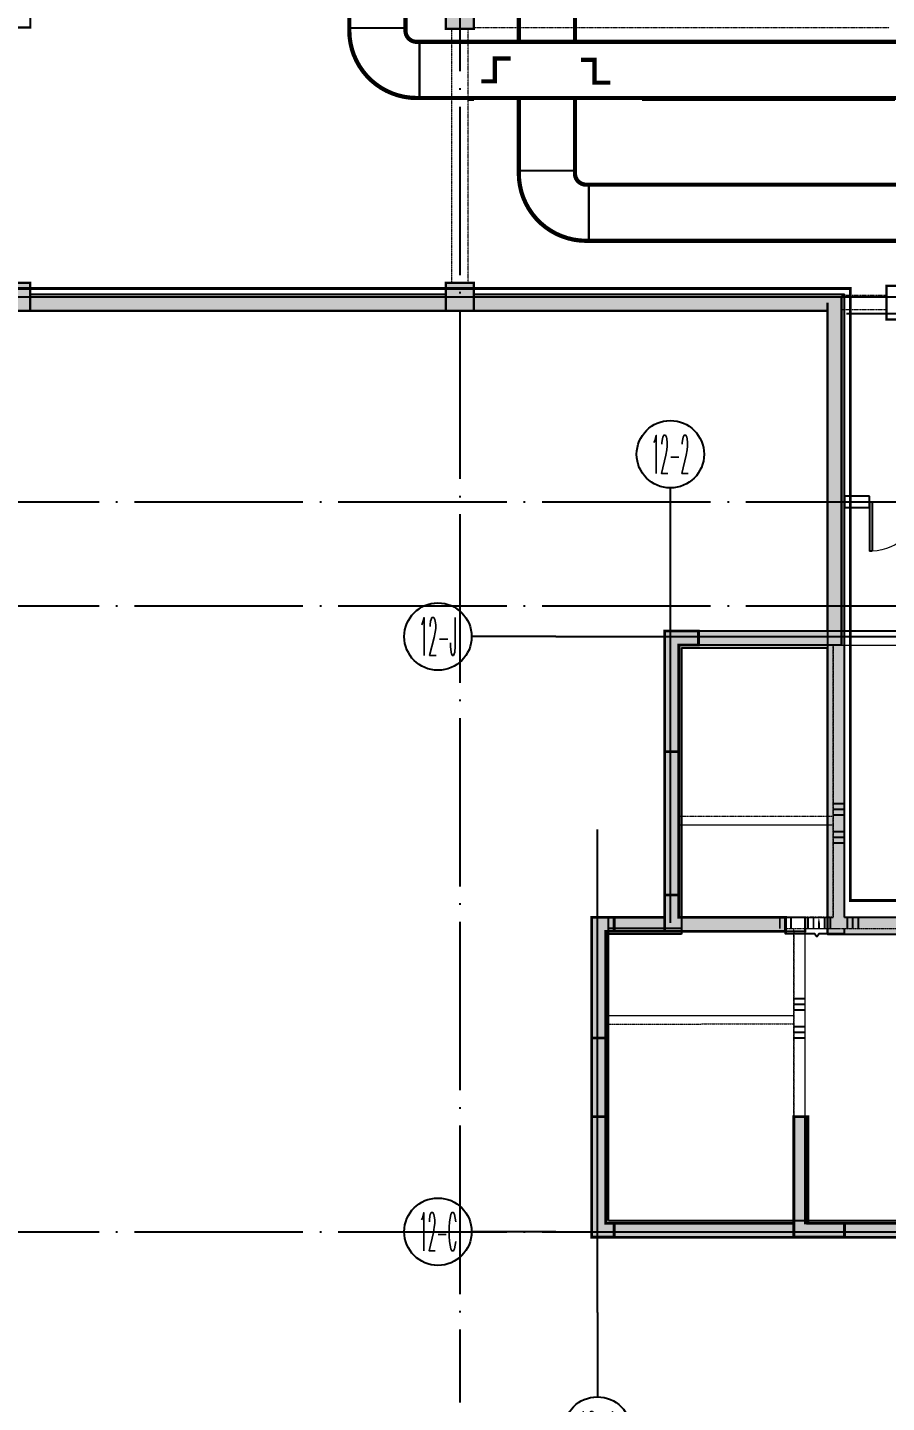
# Model space of a CAD drawing. Extents: x 290727 to 13733020, y 1731457 to 3643100.
# Drawn here: x 576812 to 592112, y 2138637 to 2163130 of the extents above; entities that cross this region are included whole.
import ezdxf
from ezdxf.enums import TextEntityAlignment as Align

# ---------------------------------------------------------------- set-up
doc = ezdxf.new("R2010")
doc.units = 0
doc.header["$LTSCALE"] = 10
for name, pattern in [('DASH', [0.35, 0.25, -0.1]), ('DASHED', [0.75, 0.5, -0.25]), ('DOTE', [2.42, 2, -0.2, 0.02, -0.2]), ('虚线', [750, 450, -300])]:
    doc.linetypes.add(name, pattern=pattern)
doc.layers.get('0').update_dxf_attribs({"linetype": 'CONTINUOUS'})
for name, color, linetype in [('AXIS', 3, 'CONTINUOUS'), ('AXIS_TEXT', 7, 'CONTINUOUS'), ('BEAM_CON', 4, 'CONTINUOUS'), ('BEAM_DASH', 144, 'DASHED'), ('BEAM_SE', 144, 'DASHED'), ('COLU', 2, 'CONTINUOUS'), ('COLUMN', 9, 'CONTINUOUS'), ('DOTE', 8, 'DOTE'), ('DUCT-排烟管', 2, 'CONTINUOUS'), ('DUCT-排烟管端线', 4, 'CONTINUOUS'), ('pl', 7, 'CONTINUOUS'), ('PUB_HATCH', 8, 'CONTINUOUS'), ('WALL', 255, 'CONTINUOUS'), ('WINDOW', 4, 'CONTINUOUS'), ('作业图', 4, 'CONTINUOUS'), ('文字', 4, 'CONTINUOUS'), ('防火分区示意线', 4, 'CONTINUOUS'), ('防火分区线', 7, 'CONTINUOUS')]:
    doc.layers.add(name, color=color, linetype=linetype)
doc.layers.add('DIM_MODI', color=6, linetype='CONTINUOUS', plot=False)
for name, color, linetype, lineweight in [('S_ConcWall', 8, 'CONTINUOUS', 35), ('S_SubBeamHoop', 1, 'CONTINUOUS', 40), ('板加腋边线', 253, '虚线', 18)]:
    doc.layers.add(name, color=color, linetype=linetype, lineweight=lineweight)
doc.layers.get('0').off()
doc.styles.add('_TCH_AXIS', font='COMPLEX', dxfattribs={"bigfont": 'GBCBIG'})
doc.styles.add('COMPLEX', font='COMPLEX')

# ---------------------------------------------------------------- blocks, each defined once
blk = doc.blocks.new('A$C55C93FC2')
at = {"layer": 'DOTE', "linetype": 'DOTE', "ltscale": 150}
for p, q in [((99584.1, 42542.4), (99584.1, 12200)), ((10299.5, 31892.4), (252290.8, 31892.4)), ((10299.5, 28242.4), (252290.8, 28242.4)), ((10299.5, 26392.4), (252290.8, 26392.4)), ((10299.5, 15242.4), (252290.8, 15242.4))]:
    blk.add_line(p, q, dxfattribs=at)
blk = doc.blocks.new('_AXISO')
blk.add_circle((0, 0), 0.5)
at = {"layer": 'AXIS_TEXT', "style": 'COMPLEX', "width": 1.041667}
blk.add_attdef('A', text='', height=0.56, dxfattribs=at).set_placement((-0.25, -0.28), (0.25, -0.28), align=Align.FIT)
blk = doc.blocks.new('A$C1EDA5D86')
at = {"layer": 'AXIS'}
for p, q in [((8000, 20248), (8000, 21748)), ((5961, 19100), (4461, 19100)), ((5961, 8500), (4461, 8500)), ((6700, 7058), (6700, 5558))]:
    blk.add_line(p, q, dxfattribs=at)
at = {"layer": 'DOTE'}
for p, q in [((8000, 14000), (8000, 20248)), ((5961, 19100), (71664, 19100)), ((6700, 7058), (6700, 15662)), ((5961, 8500), (71664, 8500))]:
    blk.add_line(p, q, dxfattribs=at)
at = {"layer": 'AXIS'}
ref = blk.add_blockref('_AXISO', (8000, 22348), dxfattribs=dict(at, xscale=1200, yscale=1200, zscale=1200))
ref.add_attrib('A', '12-2', dxfattribs={"layer": 'AXIS_TEXT', "height": 678.8, "style": '_TCH_AXIS', "width": 0.28}).set_placement((7661, 22008), (8339, 22008), align=Align.FIT)
ref = blk.add_blockref('_AXISO', (3861, 19100), dxfattribs=dict(at, xscale=1200, yscale=1200, zscale=1200))
ref.add_attrib('A', '12-J', dxfattribs={"layer": 'AXIS_TEXT', "height": 678.8, "style": '_TCH_AXIS', "width": 0.291667}).set_placement((3522, 18761), (4201, 18761), align=Align.FIT)
ref = blk.add_blockref('_AXISO', (3861, 8500), dxfattribs=dict(at, xscale=1200, yscale=1200, zscale=1200))
ref.add_attrib('A', '12-C', dxfattribs={"layer": 'AXIS_TEXT', "height": 678.8, "style": '_TCH_AXIS', "width": 0.276316}).set_placement((3522, 8161), (4201, 8161), align=Align.FIT)
ref = blk.add_blockref('_AXISO', (6700, 4958), dxfattribs=dict(at, xscale=1200, yscale=1200, zscale=1200))
ref.add_attrib('A', '12-1', dxfattribs={"layer": 'AXIS_TEXT', "height": 678.8, "style": '_TCH_AXIS', "width": 0.3}).set_placement((6361, 4618), (7039, 4618), align=Align.FIT)
blk = doc.blocks.new('A$C0FD13E37')
h = blk.add_hatch(color=0)
h.dxf.hatch_style = 1
h.paths.add_polyline_path([(13575, 4200), (13825, 4200), (13825, 2150), (13575, 2150)])
h.paths.add_polyline_path([(7575, 4200), (7825, 4200), (7825, 2150), (7575, 2150)])
h.paths.add_polyline_path([(3600, 0), (3600, 2150), (3850, 2150), (3850, 250), (4500, 250), (4500, 0)])
h.paths.add_polyline_path([(8800, 12950), (8800, 13200), (9400, 13200), (9400, 9400), (9200, 9400), (9200, 12950)])
h.paths.add_polyline_path([(12200, 12950), (12200, 9400), (12000, 9400), (12000, 13200), (12600, 13200), (12600, 12950)])
h.paths.add_polyline_path([(7200, 5500), (7200, 7250), (7400, 7250), (7400, 5700), (7800, 5700), (7800, 5500)])
h.paths.add_polyline_path([(14000, 5700), (14000, 7250), (14200, 7250), (14200, 5500), (13600, 5500), (13600, 5700)])
h.paths.add_polyline_path([(0, 0), (0, 2150), (250, 2150), (250, 250), (400, 250), (400, 0)])
h.paths.add_polyline_path([(250, 5450), (250, 3550), (0, 3550), (0, 5700), (400, 5700), (400, 5450)])
h.paths.add_polyline_path([(10100, 250), (10575, 250), (10575, 2150), (10825, 2150), (10825, 250), (11300, 250), (11300, 0), (10575, 0), (10100, 0)])
h.paths.add_polyline_path([(17550, 250), (17550, 2150), (17800, 2150), (17800, 0), (16900, 0), (16900, 250)])
h.paths.add_polyline_path([(19850, 5700), (19850, 6050), (20100, 6050), (20100, 5450), (17950, 5450), (17950, 5700)])
h.paths.add_polyline_path([(7450, 12950), (7450, 10550), (6800, 10550), (6800, 10800), (7200, 10800), (7200, 13200), (7500, 13200), (7500, 12950)])
h.paths.add_polyline_path([(14200, 13200), (14200, 10800), (14600, 10800), (14600, 10550), (13950, 10550), (13950, 12950), (13900, 12950), (13900, 13200)])
h.paths.add_polyline_path([(19850, 10550), (19500, 10550), (19500, 10800), (20100, 10800), (20100, 8650), (19850, 8650)])
h.paths.add_polyline_path([(1300, 5450), (1300, 6100), (1550, 6100), (1550, 5700), (3450, 5700), (3450, 5450)])
h.paths.add_polyline_path([(1550, 10550), (1550, 8650), (1300, 8650), (1300, 10800), (1900, 10800), (1900, 10550)])
h.paths.add_polyline_path([(28775, 4200), (29025, 4200), (29025, 2150), (28775, 2150)])
h.paths.add_polyline_path([(34775, 4199), (35025, 4199), (35025, 2149), (34775, 2149)])
h.paths.add_polyline_path([(38750, 250), (38750, 2149), (39000, 2149), (39000, 0), (38100, 0), (38100, 250)])
h.paths.add_polyline_path([(33400, 12949), (33800, 12949), (33800, 13199), (33200, 13199), (33200, 9399), (33400, 9399)])
h.paths.add_polyline_path([(30600, 13200), (30600, 9400), (30400, 9400), (30400, 12950), (30000, 12950), (30000, 13200)])
h.paths.add_polyline_path([(35200, 5700), (35200, 7249), (35400, 7249), (35400, 5500), (34800, 5500), (34800, 5700)])
h.paths.add_polyline_path([(28400, 5500), (28400, 7250), (28600, 7250), (28600, 5700), (29000, 5700), (29000, 5500)])
h.paths.add_polyline_path([(31300, 250), (31774, 250), (31775, 2150), (32025, 2150), (32024, 250), (32500, 250), (32500, 0), (32024, 0), (31300, 0)])
h.paths.add_polyline_path([(24800, 0), (24800, 2150), (25050, 2150), (25050, 250), (25700, 250), (25700, 0)])
h.paths.add_polyline_path([(22500, 5450), (22500, 6050), (22750, 6050), (22750, 5700), (24650, 5700), (24650, 5450)])
h.paths.add_polyline_path([(22500, 10800), (23100, 10800), (23100, 10550), (22750, 10550), (22750, 8650), (22500, 8650)])
h.paths.add_polyline_path([(28650, 12950), (28650, 10550), (28000, 10550), (28000, 10800), (28400, 10800), (28400, 13200), (28700, 13200), (28700, 12950)])
h.paths.add_polyline_path([(35400, 13199), (35400, 10799), (35800, 10799), (35800, 10549), (35150, 10549), (35150, 12949), (35100, 12949), (35100, 13199)])
h.paths.add_polyline_path([(41050, 5700), (41050, 6099), (41300, 6099), (41300, 5450), (39150, 5450), (39150, 5700)])
h.paths.add_polyline_path([(41300, 10799), (41300, 8649), (41050, 8649), (41050, 10549), (40700, 10549), (40700, 10799)])
h.paths.add_polyline_path([(42350, 5450), (42200, 5450), (42200, 5700), (42600, 5700), (42600, 3549), (42350, 3549)])
h.paths.add_polyline_path([(42600, 0), (42200, 0), (42200, 250), (42350, 250), (42350, 2149), (42600, 2149)])
h.paths.add_polyline_path([(21600, 0), (21175, 0), (21000, 0), (21000, 250), (21175, 250), (21175, 2150), (21425, 2150), (21425, 250), (21600, 250)])
h.paths.add_polyline_path([(30600, 8100), (30400, 8100), (30400, 7900), (30600, 7900), (30600, 7500), (30800, 7500), (30800, 7900), (33000, 7899), (33000, 7500), (33200, 7500), (33200, 7900), (33200, 7900), (33200, 8099)])
h.paths.add_polyline_path([(56275, 4200), (56525, 4200), (56525, 2150), (56275, 2150)])
h.paths.add_polyline_path([(50275, 4200), (50525, 4200), (50525, 2150), (50275, 2150)])
h.paths.add_polyline_path([(46300, 0), (46300, 2150), (46550, 2150), (46550, 250), (47200, 250), (47200, 0)])
h.paths.add_polyline_path([(51500, 12950), (51500, 13200), (52100, 13200), (52100, 9400), (51900, 9400), (51900, 12950)])
h.paths.add_polyline_path([(54900, 12950), (54900, 9400), (54700, 9400), (54700, 13200), (55300, 13200), (55300, 12950)])
h.paths.add_polyline_path([(49900, 5500), (49900, 7250), (50100, 7250), (50100, 5700), (50500, 5700), (50500, 5500)])
h.paths.add_polyline_path([(56700, 5700), (56700, 7250), (56900, 7250), (56900, 5500), (56300, 5500), (56300, 5700)])
h.paths.add_polyline_path([(42700, 0), (42700, 2150), (42950, 2150), (42950, 250), (43100, 250), (43100, 0)])
h.paths.add_polyline_path([(42950, 5450), (42950, 3550), (42700, 3550), (42700, 5700), (43100, 5700), (43100, 5450)])
h.paths.add_polyline_path([(52800, 250), (53275, 250), (53275, 2150), (53525, 2150), (53525, 250), (54000, 250), (54000, 0), (53275, 0), (52800, 0)])
h.paths.add_polyline_path([(60250, 250), (60250, 2150), (60500, 2150), (60500, 0), (59600, 0), (59600, 250)])
h.paths.add_polyline_path([(62550, 5700), (62550, 6050), (62800, 6050), (62800, 5450), (60300, 5450), (60300, 5700)])
h.paths.add_polyline_path([(50150, 12950), (50150, 10550), (49500, 10550), (49500, 10800), (49900, 10800), (49900, 13200), (50200, 13200), (50200, 12950)])
h.paths.add_polyline_path([(56900, 13200), (56900, 10800), (57300, 10800), (57300, 10550), (56650, 10550), (56650, 12950), (56600, 12950), (56600, 13200)])
h.paths.add_polyline_path([(62550, 10550), (62200, 10550), (62200, 10800), (62800, 10800), (62800, 8650), (62550, 8650)])
h.paths.add_polyline_path([(44000, 5450), (44000, 6100), (44250, 6100), (44250, 5700), (46500, 5700), (46500, 5450)])
h.paths.add_polyline_path([(44250, 10550), (44250, 8650), (44000, 8650), (44000, 10800), (44600, 10800), (44600, 10550)])
h.paths.add_polyline_path([(63850, 0), (63675, 0), (63675, 250), (63850, 250), (63850, 2150), (64100, 2150), (64100, 250), (64100, 0)])
h.paths.add_polyline_path([(63850, 3549), (63850, 5450), (63700, 5450), (63700, 5700), (64100, 5700), (64100, 3549)])
h.paths.add_polyline_path([(52100, 8100), (51900, 8100), (51900, 7900), (52100, 7900), (52100, 7500), (52300, 7500), (52300, 7900), (54500, 7900), (54500, 7500), (54700, 7500), (54700, 7900), (54900, 7900), (54900, 8100)])
h.paths.add_polyline_path([(9600, 7900), (11800, 7900)], flags=17)
edge = h.paths.add_edge_path()
edge.add_line((11800, 7500), (11800, 7900))
edge.add_line((11800, 7500), (11800, 7900))
edge = h.paths.add_edge_path()
edge.add_line((12000, 8100), (9400, 8100))
edge.add_line((9400, 8100), (9200, 8100))
edge.add_line((9200, 8100), (9200, 7900))
edge.add_line((9200, 7900), (9400, 7900))
at = {"layer": 'S_ConcWall', "color": 0, "lineweight": 35, "ltscale": 1}
for points in [[(1550, 10550), (1550, 8650), (1300, 8650), (1300, 10800), (1900, 10800), (1900, 10550)], [(1300, 5450), (1300, 6100), (1550, 6100), (1550, 5700), (3450, 5700), (3450, 5450)], [(250, 5450), (250, 3550), (0, 3550), (0, 5700), (400, 5700), (400, 5450)], [(0, 0), (0, 2150), (250, 2150), (250, 250), (400, 250), (400, 0)], [(3600, 0), (3600, 2150), (3850, 2150), (3850, 250), (4500, 250), (4500, 0)]]:
    blk.add_lwpolyline(points, close=True, dxfattribs=at)
blk = doc.blocks.new('_FZH')
blk.add_lwpolyline([(-0.5, -0.5), (0.5, -0.5), (0.5, 0.5), (-0.5, 0.5)], close=True)
at = {"layer": 'PUB_HATCH'}
blk.add_solid([(-0.5, -0.5), (0.5, -0.5), (-0.5, 0.5), (0.5, 0.5)], dxfattribs=at)
blk = doc.blocks.new('$DorLib2D$00000002')
for p, q in [((-0.5, 0), (-0.5, 0.4875)), ((-0.475, 0.4875), (-0.5, 0.4875)), ((-0.475, 0), (-0.475, 0.4875)), ((0.475, 0), (0.475, 0.4875)), ((0.475, 0.4875), (0.5, 0.4875)), ((0.5, 0), (0.5, 0.4875)), ((-0.5, 0), (-0.475, 0)), ((0.5, 0), (0.475, 0))]:
    blk.add_line(p, q)
at = {"lineweight": 13}
for centre, start, end in [((-0.4875, 0), 0, 88.53072), ((0.4875, 0), 91.46928, 180)]:
    blk.add_arc(centre, 0.4875, start, end, dxfattribs=at)
blk = doc.blocks.new('车库建筑作业图')
at = {"layer": 'PUB_HATCH', "linetype": 'Continuous'}
for points in [[(584262, 2158080), (584262, 2158380), (576862, 2158380), (576862, 2158080)], [(584762, 2158380), (584762, 2158080), (591062, 2158080), (591362, 2158380)], [(591162, 2152246), (591362, 2152280), (591362, 2158380), (591062, 2158080), (591062, 2152380)], [(588462, 2152080), (588162, 2152380), (588162, 2147280), (588462, 2146980)], [(588162, 2152380), (588462, 2152080), (591062, 2152080), (591362, 2152380)], [(588162, 2152380), (588462, 2152080), (591062, 2152080), (591162, 2152246), (591062, 2152380)], [(588462, 2152080), (588162, 2152380), (588162, 2147080), (588462, 2147080)], [(591062, 2146980), (591362, 2147280), (591362, 2152380), (591062, 2152080)], [(591062, 2146980), (591362, 2147280), (591362, 2152280), (591162, 2152246), (591062, 2152080)], [(586862, 2141580), (587162, 2141880), (587162, 2146980), (586862, 2147280)], [(588462, 2146980), (588162, 2147280), (586862, 2147280), (587162, 2146980)], [(586862, 2141580), (587162, 2141880), (587162, 2147280), (586862, 2147280)], [(591362, 2147280), (591062, 2146980), (596362, 2146980), (596362, 2147280)], [(591362, 2147280), (591062, 2146980), (600962, 2146980), (600962, 2147280)], [(587162, 2141880), (586862, 2141580), (629362, 2141580), (629346, 2141780), (629212, 2141880)], [(587162, 2141880), (586862, 2141580), (629362, 2141580), (629346, 2141780), (629212, 2141880)]]:
    blk.add_hatch(color=256, dxfattribs=at).paths.add_polyline_path(points)
at = {"layer": 'DIM_MODI', "linetype": 'Continuous'}
for p, q in [((591062, 2158080), (527913, 2158080)), ((591062, 2152380), (591062, 2158080)), ((588162, 2147280), (588162, 2152380)), ((588162, 2152380), (591062, 2152380)), ((586862, 2141580), (586862, 2147280)), ((586862, 2147280), (588162, 2147280)), ((650962, 2141580), (586862, 2141580))]:
    blk.add_line(p, q, dxfattribs=at)
at = {"layer": 'DOTE', "linetype": 'Continuous', "ltscale": 150}
blk.add_line((595162, 2158030), (591401, 2158030), dxfattribs=at)
at = {"layer": 'WALL', "linetype": 'Continuous'}
for p, q in [((576862, 2158380), (584262, 2158380)), ((584762, 2158380), (591362, 2158380)), ((591362, 2152280), (591362, 2158380)), ((576862, 2158080), (584262, 2158080)), ((584762, 2158080), (591062, 2158080)), ((591062, 2152380), (591062, 2158080)), ((588162, 2152380), (588162, 2147280)), ((588162, 2152380), (591362, 2152380)), ((588162, 2152380), (591062, 2152380)), ((588162, 2152380), (588162, 2147080)), ((591362, 2147280), (591362, 2152380)), ((591362, 2147280), (591362, 2152280)), ((588462, 2152080), (588462, 2146980)), ((588462, 2152080), (591062, 2152080)), ((588462, 2152080), (591062, 2152080)), ((588462, 2152080), (588462, 2147080)), ((591062, 2146980), (591062, 2152080)), ((591062, 2146980), (591062, 2152080)), ((586862, 2141580), (586862, 2147280)), ((588162, 2147280), (586862, 2147280)), ((586862, 2141580), (586862, 2147280)), ((586862, 2147280), (587162, 2147280)), ((587162, 2141880), (587162, 2147280)), ((588162, 2147280), (587162, 2147280)), ((591362, 2147280), (596362, 2147280)), ((591362, 2147280), (600962, 2147280)), ((588162, 2147080), (587162, 2147080)), ((588462, 2147080), (588162, 2147080)), ((587162, 2141880), (587162, 2146980)), ((588462, 2146980), (587162, 2146980)), ((591062, 2146980), (596362, 2146980)), ((591062, 2146980), (600962, 2146980)), ((587162, 2141880), (629212, 2141880)), ((587162, 2141880), (629212, 2141880)), ((586862, 2141580), (629362, 2141580)), ((586862, 2141580), (629362, 2141580))]:
    blk.add_line(p, q, dxfattribs=at)
at = {"layer": 'WALL'}
for p, q in [((591812, 2154780), (591362, 2154780)), ((591362, 2154780), (591362, 2154580)), ((591812, 2154580), (591812, 2154780)), ((591362, 2154580), (591812, 2154580))]:
    blk.add_line(p, q, dxfattribs=at)
at = {"layer": '防火分区示意线', "color": 2, "linetype": 'DASH', "ltscale": 300, "const_width": 50}
blk.add_lwpolyline([(531569, 2170730), (531569, 2158480), (540533, 2158480), (540969, 2158480), (591469, 2158480), (591469, 2147580), (596169, 2147580), (596169, 2147580), (603369, 2147580), (603369, 2150830), (612069, 2150830), (612069, 2152680), (616969, 2152680)], dxfattribs=at)
at = {"layer": '防火分区线', "linetype": 'Continuous', "flags": 128}
blk.add_lwpolyline([(507512, 2196380), (507512, 2179980), (539012, 2179980), (539012, 2174980), (531062, 2174980), (531062, 2170330), (531162, 2170330), (531162, 2158080), (540526, 2158080), (540962, 2158080), (591062, 2158080), (591062, 2146980), (596462, 2146980), (597069, 2146980), (603962, 2146980), (603962, 2150330), (612462, 2150330), (612462, 2152280), (617362, 2152280)], dxfattribs=at)
at = {"color": 8}
blk.add_blockref('A$C0FD13E37', (586862, 2141580), dxfattribs=at)
at = {"layer": 'COLUMN', "linetype": 'Continuous', "yscale": 500, "zscale": 500, "rotation": 270}
for p, xscale in [((584512, 2163380), 550), ((576612, 2158330), 500), ((584512, 2158330), 500)]:
    blk.add_blockref('_FZH', p, dxfattribs=dict(at, xscale=xscale))
at = {"layer": 'WINDOW', "linetype": 'Continuous', "xscale": -1800, "yscale": 1800, "zscale": 1800, "rotation": 179.9999999998856}
blk.add_blockref('$DorLib2D$00000002', (592712, 2154680), dxfattribs=at)
at = {"layer": '文字', "linetype": 'Continuous'}
for name, p in [('A$C55C93FC2', (484928, 2126437)), ('A$C1EDA5D86', (580262, 2133180))]:
    blk.add_blockref(name, p, dxfattribs=at)
blk = doc.blocks.new('12-l')
at = {"color": 0, "const_width": 50}
for points in [[(756280, -940448), (756280, -937898)], [(756530, -937898), (756530, -940448)], [(755380, -940848), (756280, -940848)], [(755380, -941098), (756280, -941098)], [(754980, -942998), (754980, -944398)], [(755230, -942998), (755230, -944398)], [(755380, -946298), (758580, -946298)], [(765080, -946298), (759480, -946298)], [(755380, -946548), (758580, -946548)], [(759480, -946548), (765080, -946548)]]:
    blk.add_lwpolyline(points, dxfattribs=at)
at = {"layer": 'AXIS', "color": 0}
blk.add_lwpolyline([(758428, -941048), (758428, -941137), (758950, -941137), (758992, -941190), (759029, -941137), (759480, -941137), (759480, -941048)], dxfattribs=at)
at = {"layer": 'BEAM_CON', "color": 0, "lineweight": 18, "ltscale": 1}
for p, q in [((756880, -935748), (758580, -935748)), ((759380, -935748), (761780, -935748)), ((756280, -940448), (756280, -937898)), ((756530, -939198), (759280, -939197)), ((756530, -939198), (759280, -939197)), ((755380, -940848), (756280, -940848)), ((758430, -940848), (759280, -940848)), ((755230, -942598), (758580, -942597)), ((755230, -942598), (758580, -942597)), ((754980, -944398), (754980, -942998)), ((755380, -946548), (758580, -946548)), ((759480, -946548), (765080, -946548))]:
    blk.add_line(p, q, dxfattribs=at)
at = {"layer": 'BEAM_SE', "color": 0, "lineweight": 18, "ltscale": 1}
for p, q in [((756880, -935998), (758580, -935998)), ((759280, -940848), (759280, -935998)), ((759380, -935998), (761780, -935998)), ((759480, -940848), (759480, -935998)), ((756530, -940448), (756530, -937898)), ((756530, -939048), (759280, -939047)), ((759480, -940848), (762180, -940848)), ((755380, -941098), (756280, -941098)), ((758430, -941048), (759380, -941048)), ((758580, -944398), (758580, -941048)), ((758780, -944398), (758780, -941048)), ((759380, -941048), (762180, -941048)), ((755230, -942748), (758580, -942747)), ((755230, -944398), (755230, -942998)), ((755380, -946298), (758580, -946298)), ((759480, -946298), (765080, -946298))]:
    blk.add_line(p, q, dxfattribs=at)
at = {"layer": 'S_ConcWall', "color": 0, "lineweight": 35, "ltscale": 1, "const_width": 50}
for points in [[(756880, -935998), (756530, -935998), (756530, -937898), (756280, -937898), (756280, -935748), (756880, -935748)], [(758430, -941098), (756280, -941098), (756280, -940448), (756530, -940448), (756530, -940848), (758430, -940848)], [(755380, -941098), (755230, -941098), (755230, -942998), (754980, -942998), (754980, -940848), (755380, -940848)], [(755380, -946548), (754980, -946548), (754980, -944398), (755230, -944398), (755230, -946298), (755380, -946298)], [(759480, -946548), (758580, -946548), (758580, -944398), (758830, -944398), (758830, -946298), (759480, -946298)]]:
    blk.add_lwpolyline(points, close=True, dxfattribs=at)
at = {"layer": 'S_SubBeamHoop', "color": 0, "linetype": 'Continuous', "ltscale": 1, "const_width": 35}
for points in [[(759280, -938822), (759480, -938822)], [(759280, -938922), (759480, -938922)], [(759280, -939022), (759480, -939022)], [(759280, -939322), (759480, -939322)], [(759280, -939422), (759480, -939422)], [(759280, -939522), (759480, -939522)], [(758330, -940848), (758330, -941048)], [(758430, -940848), (758430, -941048)], [(758530, -940848), (758530, -941048)], [(758830, -940848), (758830, -941048)], [(758930, -940848), (758930, -941048)], [(759130, -940848), (759130, -941048)], [(759230, -940848), (759230, -941048)], [(759530, -940848), (759530, -941048)], [(759630, -940848), (759630, -941048)], [(759730, -940848), (759730, -941048)], [(758580, -942297), (758780, -942297)], [(758580, -942397), (758780, -942397)], [(758580, -942497), (758780, -942497)], [(758580, -942797), (758780, -942797)], [(758580, -942897), (758780, -942897)], [(758580, -942997), (758780, -942997)]]:
    blk.add_lwpolyline(points, dxfattribs=at)
blk.add_lwpolyline([(759030, -940848), (759030, -941048)], close=True, dxfattribs=at)
blk = doc.blocks.new('A$C7FBF512A')
at = {"layer": 'DUCT-排烟管', "color": 0, "linetype": 'Continuous', "const_width": 75}
for points in [[(79989, -96100), (79989, -103555)], [(80989, -103555), (80989, -96100)], [(76970, -101991), (76970, -103305)], [(77970, -103305), (77970, -101991)], [(76970, -103305), (76970, -103355)], [(77970, -103355), (77970, -103305)], [(78220, -103555), (78170, -103555)], [(105217, -103555), (78220, -103555)], [(79319, -104259), (79561, -104259), (79561, -103851), (79846, -103851)], [(78170, -104555), (78220, -104555)], [(78220, -104555), (105217, -104555)], [(79989, -104555), (79989, -105849)], [(80989, -105849), (80989, -104555)], [(79989, -105849), (79989, -105899)], [(80989, -105899), (80989, -105849)], [(81239, -106099), (81189, -106099)], [(97089, -106099), (81239, -106099)], [(81189, -107099), (81239, -107099)], [(81239, -107099), (97089, -107099)]]:
    blk.add_lwpolyline(points, dxfattribs=at)
for points in [[(76970, -103355, 0.414214), (78170, -104555)], [(77970, -103355, 0.414214), (78170, -103555)], [(79989, -105899, 0.414214), (81189, -107099)], [(80989, -105899, 0.414214), (81189, -106099)]]:
    blk.add_lwpolyline(points, format="xyb", dxfattribs=at)
at = {"layer": 'DUCT-排烟管', "color": 0, "linetype": 'Continuous', "const_width": 75, "elevation": 3500}
blk.add_lwpolyline([(81095, -103874), (81336, -103874), (81336, -104282), (81622, -104282)], dxfattribs=at)
at = {"layer": 'DUCT-排烟管端线', "color": 0, "linetype": 'Continuous'}
for p, q in [((76970, -103305), (77970, -103305)), ((76970, -103305), (77970, -103305)), ((78220, -104555), (78220, -103555)), ((78220, -103555), (78220, -104555)), ((79989, -105849), (80989, -105849)), ((79989, -105849), (80989, -105849)), ((81239, -107099), (81239, -106099)), ((81239, -106099), (81239, -107099))]:
    blk.add_line(p, q, dxfattribs=at)
blk = doc.blocks.new('梁图-10.22')
at = {"color": 0}
blk.add_lwpolyline([(-1523874, 185803), (-1480274, 185802), (-1459774, 185800), (-1459774, 191502), (-1461074, 191502), (-1461074, 196601), (-1464974, 196601), (-1464974, 196601), (-1466555, 196601), (-1466974, 196601), (-1466974, 197336), (-1466974, 197336), (-1466974, 199002), (-1473974, 199002), (-1473974, 196602), (-1480874, 196602), (-1488474, 196603), (-1488474, 199002), (-1495473, 199003), (-1495474, 196603), (-1509674, 196603), (-1509674, 199003), (-1516674, 199003), (-1516674, 196603), (-1522574, 196603), (-1522574, 191505), (-1523874, 191505), (-1523874, 185805)], dxfattribs=at)
at = {"layer": 'BEAM_DASH', "color": 0, "lineweight": 18}
for p, q in [((-1526374, 207333), (-1526374, 202808)), ((-1526074, 202808), (-1526074, 207333)), ((-1525974, 207358), (-1518574, 207358)), ((-1518624, 202583), (-1519424, 202583)), ((-1519424, 202333), (-1518624, 202333)), ((-1516674, 196608), (-1519424, 196608)), ((-1519574, 196358), (-1519574, 191508)), ((-1519374, 191508), (-1519374, 196358)), ((-1519374, 196358), (-1516674, 196358)), ((-1519574, 191508), (-1520174, 191508)), ((-1520074, 191308), (-1519474, 191308)), ((-1519474, 191308), (-1516674, 191308)), ((-1516674, 191508), (-1519374, 191508)), ((-1520274, 191258), (-1520274, 187958)), ((-1520074, 187958), (-1520074, 191258))]:
    blk.add_line(p, q, dxfattribs=at)
at = {"layer": 'COLU', "color": 0, "const_width": 40}
for points in [[(-1533874, 207858), (-1534374, 207858), (-1534374, 207358), (-1533874, 207358)], [(-1525974, 207883), (-1526474, 207883), (-1526474, 207333), (-1525974, 207333)], [(-1533874, 202808), (-1534374, 202808), (-1534374, 202308), (-1533874, 202308)], [(-1525974, 202808), (-1526474, 202808), (-1526474, 202308), (-1525974, 202308)], [(-1518024, 202758), (-1518624, 202758), (-1518624, 202158), (-1518024, 202158)]]:
    blk.add_lwpolyline(points, close=True, dxfattribs=at)
at = {"layer": 'WALL', "color": 0, "const_width": 40}
for points in [[(-1526474, 202558), (-1533874, 202558)], [(-1460024, 191258), (-1460024, 186058), (-1463374, 186058), (-1463374, 187908), (-1463574, 187908), (-1463574, 186058), (-1470374, 186058), (-1470374, 187958), (-1470574, 187958), (-1470574, 186058), (-1477374, 186058), (-1477374, 187958), (-1477574, 187958), (-1477574, 186058), (-1480924, 186058), (-1480924, 187958), (-1481174, 187958), (-1481174, 186058), (-1481274, 186058), (-1481274, 187957), (-1481524, 187957), (-1481524, 186058), (-1484874, 186058), (-1484874, 187957), (-1485074, 187957), (-1485074, 186058), (-1491875, 186058), (-1491874, 187958), (-1492074, 187958), (-1492075, 186058), (-1498874, 186058), (-1498874, 187908), (-1499074, 187908), (-1499074, 186058), (-1506074, 186058), (-1506074, 187908), (-1506274, 187908), (-1506274, 186058), (-1513074, 186058), (-1513074, 187958), (-1513274, 187958), (-1513274, 186058), (-1520074, 186058), (-1520074, 187958), (-1520274, 187958), (-1520274, 186058), (-1523624, 186058), (-1523624, 191258), (-1520074, 191258), (-1520074, 191508), (-1522324, 191508), (-1522324, 196358), (-1519424, 196358), (-1519424, 202558), (-1525974, 202558)], [(-1533874, 202308), (-1526474, 202308)], [(-1525974, 202308), (-1519674, 202308)], [(-1519674, 202458), (-1519674, 196608)], [(-1522574, 196608), (-1522574, 191508), (-1523874, 191508), (-1523874, 185808), (-1459774, 185808)], [(-1519674, 196608), (-1522574, 196608)]]:
    blk.add_lwpolyline(points, dxfattribs=at)
at = {"layer": '板加腋边线', "color": 0, "lineweight": 18}
blk.add_line((-1518474, 206058), (-1526074, 206058), dxfattribs=at)

msp = doc.modelspace()

# ---------------------------------------------------------------- block references
at = {"layer": 'pl', "color": 8, "linetype": 'ByBlock'}
msp.add_blockref('12-l', (-168118, 3088127, 0), dxfattribs=at)
at = {"layer": '作业图', "color": 8, "linetype": 'ByBlock', "extrusion": (8.37508e-20, 6.90696e-07, 1)}
msp.add_blockref('梁图-10.22', (2110736, 1955772, 0), dxfattribs=at)
at = {"layer": '作业图', "linetype": 'Continuous'}
msp.add_blockref('车库建筑作业图', (0, 0), dxfattribs=at)
at = {"layer": '文字', "color": 8}
msp.add_blockref('A$C7FBF512A', (505574, 2266429), dxfattribs=at)

doc.saveas('drawing.dxf')
